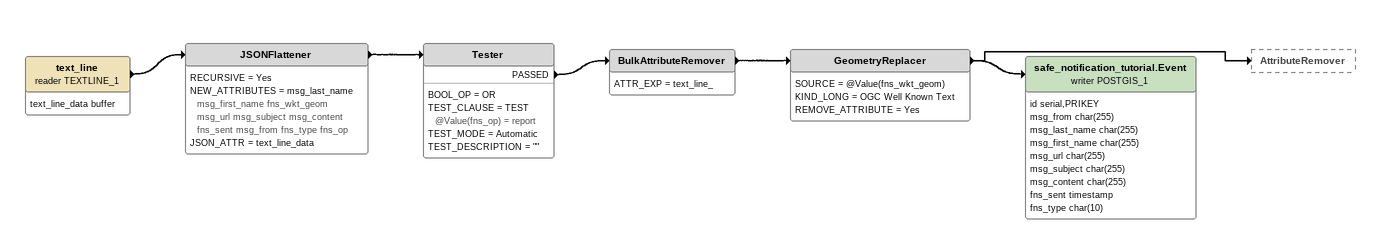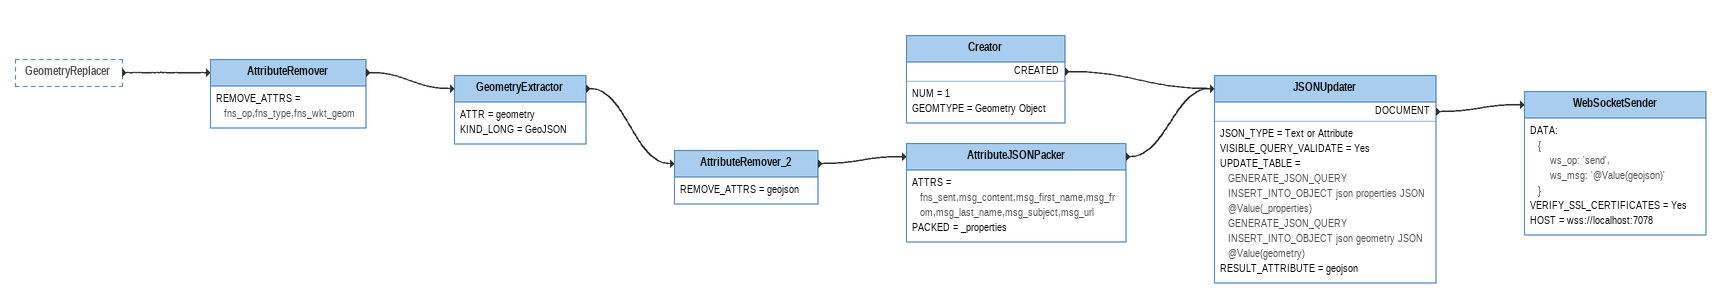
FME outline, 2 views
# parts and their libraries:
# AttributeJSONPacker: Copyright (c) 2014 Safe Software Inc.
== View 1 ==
text_line (reader TEXTLINE_1)
    attributes: text_line_data buffer
    -> JSONFlattener
JSONFlattener
    RECURSIVE = Yes
    NEW_ATTRIBUTES = msg_last_name msg_first_name fns_wkt_geom msg_url msg_subject msg_content fns_sent msg_from fns_type fns_op
    JSON_ATTR = text_line_data
    -> Tester
Tester
    BOOL_OP = OR
    TEST_CLAUSE = TEST @Value(fns_op) = report
    TEST_MODE = Automatic
    TEST_DESCRIPTION = ""
    PASSED -> BulkAttributeRemover
BulkAttributeRemover
    ATTR_EXP = text_line_
    -> GeometryReplacer
GeometryReplacer
    SOURCE = @Value(fns_wkt_geom)
    KIND_LONG = OGC Well Known Text
    REMOVE_ATTRIBUTE = Yes
    -> safe_notification_tutorial.Event (writer POSTGIS_1)
    -> AttributeRemover
safe_notification_tutorial.Event (writer POSTGIS_1)
    attributes: id serial,PRIKEY, msg_from char(255), msg_last_name char(255), msg_first_name char(255), msg_url char(255), msg_subject char(255), msg_content char(255), fns_sent timestamp, fns_type char(10)

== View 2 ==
GeometryReplacer [outside]
    -> AttributeRemover
AttributeRemover
    REMOVE_ATTRS = fns_op,fns_type,fns_wkt_geom
    -> GeometryExtractor
GeometryExtractor
    ATTR = geometry
    KIND_LONG = GeoJSON
    -> AttributeRemover_2
AttributeRemover_2
    REMOVE_ATTRS = geojson
    -> AttributeJSONPacker
AttributeJSONPacker
    ATTRS = fns_sent,msg_content,msg_first_name,msg_from,msg_last_name,msg_subject,msg_url
    PACKED = _properties
    -> JSONUpdater
Creator
    NUM = 1
    GEOMTYPE = Geometry Object
    CREATED -> JSONUpdater
JSONUpdater
    JSON_TYPE = Text or Attribute
    VISIBLE_QUERY_VALIDATE = Yes
    UPDATE_TABLE = GENERATE_JSON_QUERY INSERT_INTO_OBJECT json properties JSON @Value(_properties) GENERATE_JSON_QUERY INSERT_INTO_OBJECT json geometry JSON @Value(geometry)
    RESULT_ATTRIBUTE = geojson
    DOCUMENT -> WebSocketSender
WebSocketSender
    DATA:
      {
          ws_op: 'send',
          ws_msg: '@Value(geojson)'
      }
    VERIFY_SSL_CERTIFICATES = Yes
    HOST = wss://localhost:7078
